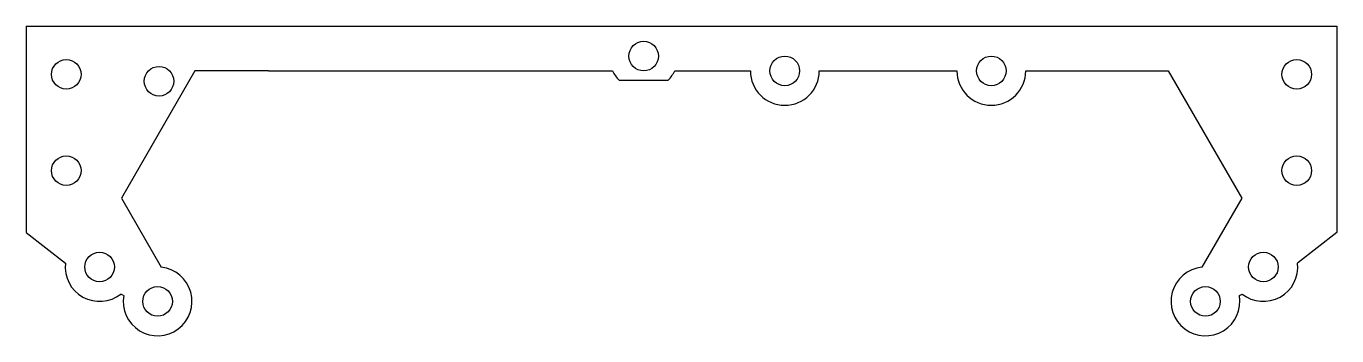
# Model space of a CAD drawing. Header units: millimetres. Extents: x 0 to 190, y 0 to 45.
import ezdxf

# ---------------------------------------------------------------- set-up
doc = ezdxf.new("R2010")
doc.units = ezdxf.units.MM

msp = doc.modelspace()

# ---------------------------------------------------------------- linework, layer by layer
for p, q in [((0, 44.97), (0, 14.97)), ((0, 44.97), (190.35, 44.97)), ((190.35, 44.97), (190.35, 14.97)), ((24.5, 38.47), (13.82, 19.97)), ((35.18, 38.47), (24.5, 38.47)), ((35.18, 38.47), (85.16, 38.47)), ((94.19, 38.47), (105.18, 38.47)), ((115.18, 38.47), (135.18, 38.47)), ((145.18, 38.47), (165.86, 38.47)), ((165.86, 38.47), (176.54, 19.97)), ((86.11, 37.12), (93.25, 37.12)), ((13.82, 19.97), (19.61, 9.94)), ((176.54, 19.97), (170.75, 9.94)), ((0, 14.97), (5.69, 10.52)), ((190.35, 14.97), (184.66, 10.52)), ((14.15, 5.83), (13.75, 6.03)), ((176.2, 5.83), (176.61, 6.03))]:
    msp.add_line(p, q)
for centre in [(89.68, 40.62), (5.82, 37.97), (110.18, 38.47), (140.18, 38.47), (184.54, 37.97), (19.29, 36.97), (5.82, 23.97), (184.54, 23.97), (10.66, 9.97), (179.69, 9.97), (19.08, 4.97), (171.28, 4.97)]:
    msp.add_circle(centre, 2.15)
for centre, start, end in [((89.68, 40.62), 205.4676, 224.427), ((89.68, 40.62), 315.573, 334.5324), ((110.18, 38.47), 180, 0), ((140.18, 38.47), 180, 0), ((10.66, 9.97), 173.6682, 308.1176), ((19.08, 4.97), 170.0131, 83.952), ((171.28, 4.97), 96.0479, 9.9869), ((179.69, 9.97), 231.8824, 6.3318)]:
    msp.add_arc(centre, 5, start, end)

doc.saveas('drawing.dxf')
